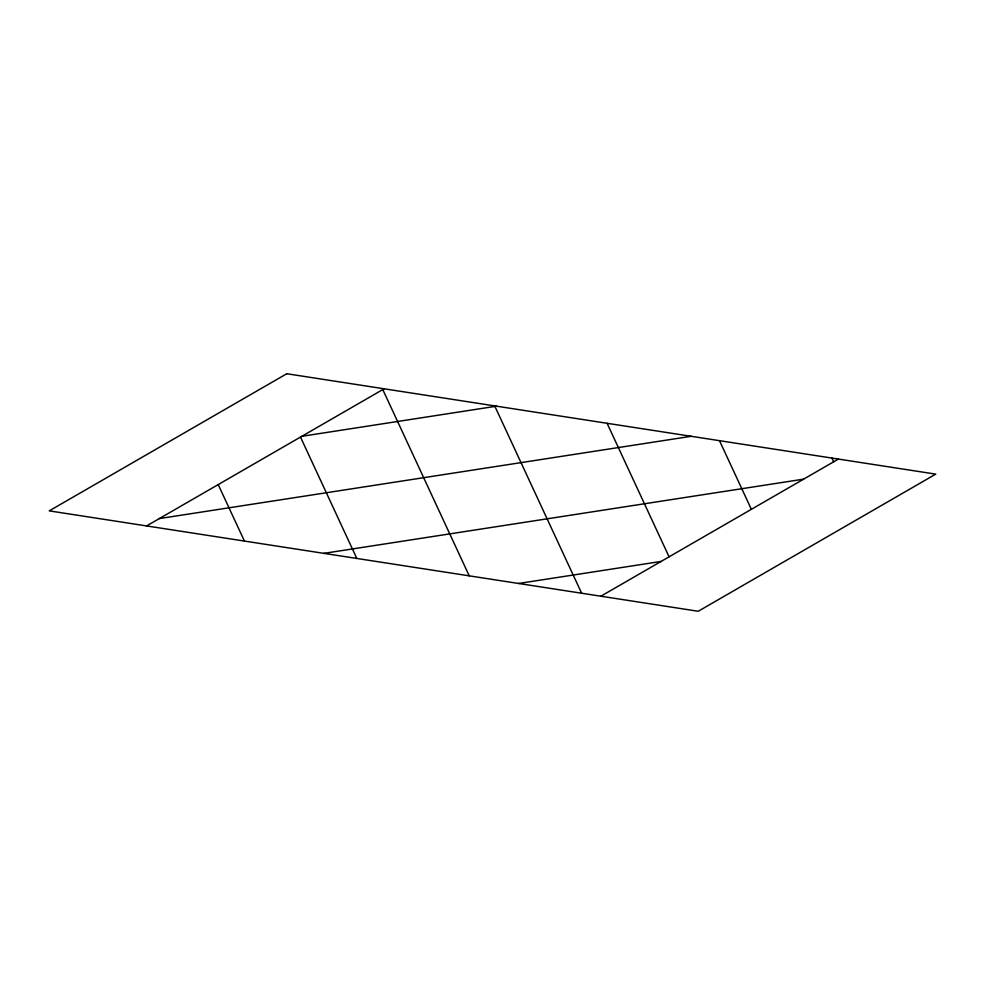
<?xml version="1.0" encoding="UTF-8"?>
<svg xmlns="http://www.w3.org/2000/svg" width="985" height="985" viewBox="0 0 985 985"><rect width="100%" height="100%" fill="white"/><g stroke="black" fill="none" stroke-linecap="round" stroke-linejoin="round"><path stroke-width="1.48" d="M146.593 525.928L384.125 388.792M600.875 596.208L838.407 459.072M301.841 436.306L496.538 406.177M159.324 518.59L691.224 436.293M323.893 553.361L803.625 479.153M518.59 583.477L661.107 561.438M831.906 458.062L833.642 461.817M719.506 440.677L751.358 509.319M607.092 423.279L669.074 556.833M494.692 405.894L581.642 593.229M382.783 389.567L469.229 575.843M300.499 437.081L356.829 558.458M218.214 484.583L244.428 541.073M286.783 373.734L49.25 510.87L698.217 611.266L935.75 474.13L286.783 373.734"/></g></svg>
